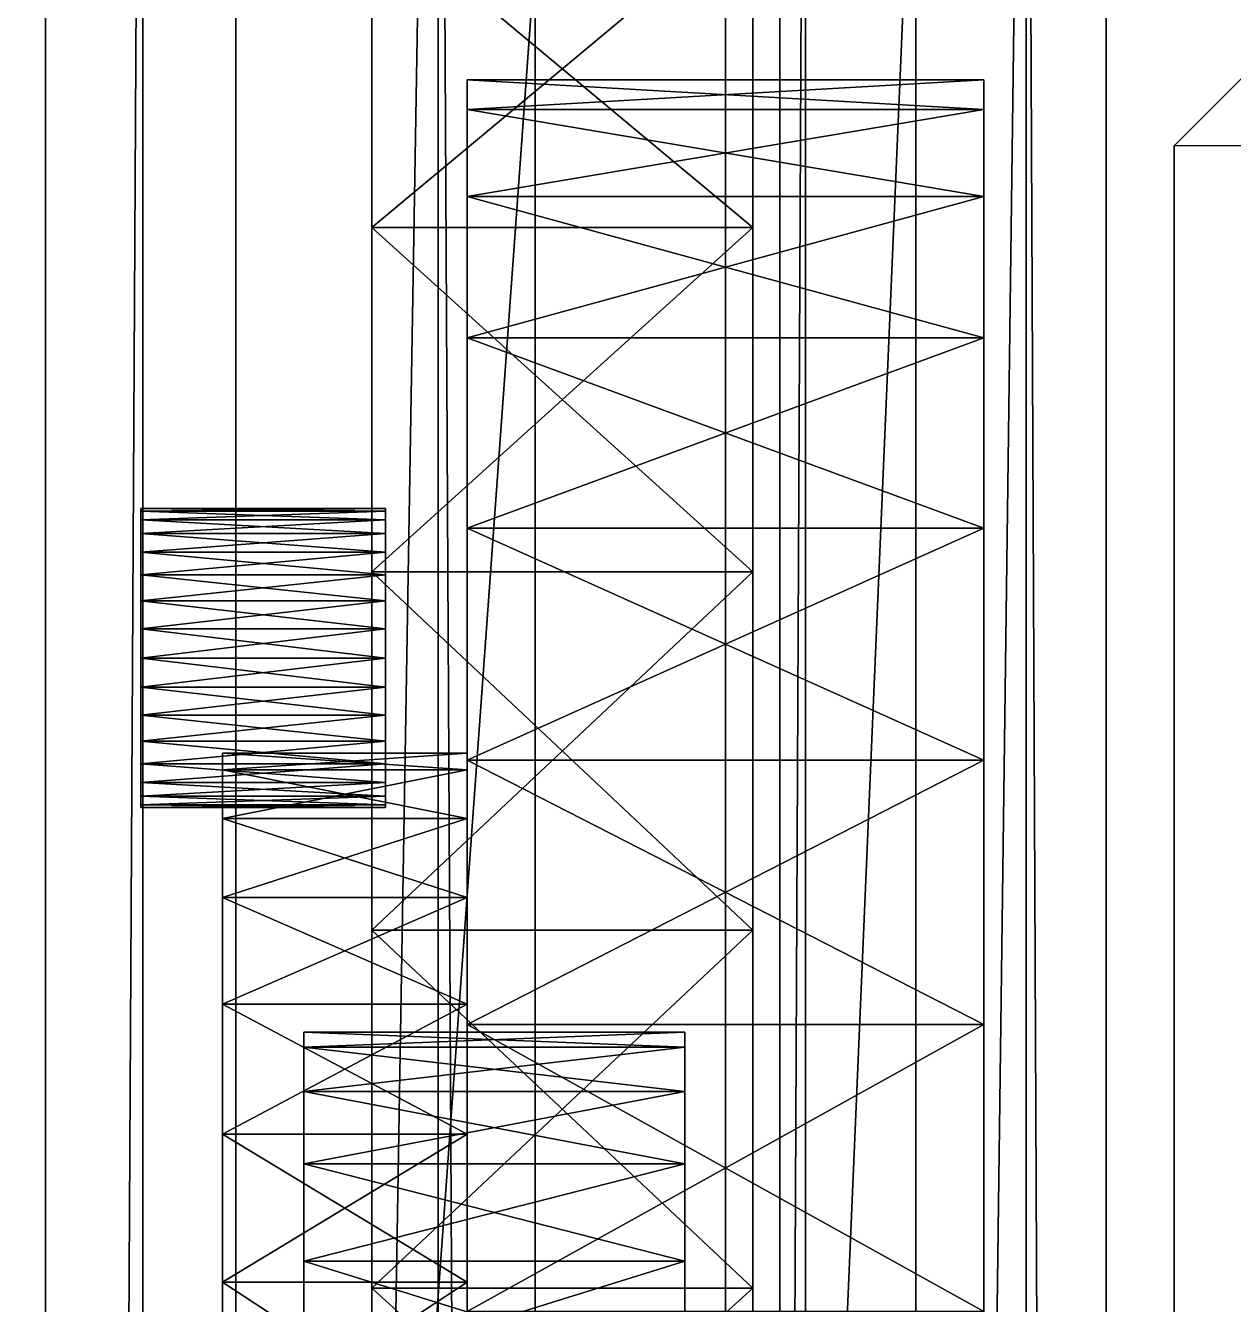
# Model space of a CAD drawing. Header units: millimetres. Extents: x -18 to 4450, y -985 to 970.
# Drawn here: x 40.5 to 129.3, y 467.5 to 561.5 of the extents above; entities that cross this region are included whole.
import ezdxf

# ---------------------------------------------------------------- set-up
doc = ezdxf.new("R2010")
doc.units = ezdxf.units.MM
for name, color, linetype in [('body__front_apron_lower_shadow', 8, 'CONTINUOUS'), ('body__hood_front_lip_shadow', 8, 'CONTINUOUS'), ('body__hood_front_rolled_lip_surface', 8, 'CONTINUOUS'), ('chassis__front_bumper', 250, 'CONTINUOUS'), ('chassis__front_bumper_swept_main_face', 250, 'CONTINUOUS'), ('chassis__front_right_tow_ring', 9, 'CONTINUOUS'), ('front_detail__front_grille_inset_rounded_surround_surface', 7, 'CONTINUOUS'), ('front_detail__headlamp_bezel_right', 9, 'CONTINUOUS'), ('front_detail__right_headlamp', 7, 'CONTINUOUS'), ('front_detail__right_headlamp_glass_highlight', 50, 'CONTINUOUS'), ('front_detail__right_headlamp_mount_screw_lower', 9, 'CONTINUOUS'), ('front_detail__white_grille_surround', 7, 'CONTINUOUS')]:
    doc.layers.add(name, color=color, linetype=linetype)

msp = doc.modelspace()

# ---------------------------------------------------------------- linework, layer by layer
at = {"layer": 'body__front_apron_lower_shadow'}
for points in [[(92, -634.119987, 715.879977), (92, -634.119987, 746.119976), (92, 634.119987, 746.119976)], [(92, -634.119987, 715.879977), (92, 634.119987, 746.119976), (92, 634.119987, 715.879977)], [(92, -634.119987, 715.879977), (97.879998, -634.119987, 709.999979), (97.879998, 634.119987, 709.999979)], [(92, -634.119987, 715.879977), (97.879998, 634.119987, 709.999979), (92, 634.119987, 715.879977)], [(92, -634.119987, 746.119976), (97.879998, -634.119987, 751.999974), (97.879998, 634.119987, 751.999974)], [(92, -634.119987, 746.119976), (97.879998, 634.119987, 751.999974), (92, 634.119987, 746.119976)], [(97.879998, -634.119987, 751.999974), (114.119999, -634.119987, 751.999974), (114.119999, 634.119987, 751.999974)], [(97.879998, -634.119987, 751.999974), (114.119999, 634.119987, 751.999974), (97.879998, 634.119987, 751.999974)], [(97.879998, -634.119987, 709.999979), (97.879998, 634.119987, 709.999979), (114.119999, 634.119987, 709.999979)], [(97.879998, -634.119987, 709.999979), (114.119999, 634.119987, 709.999979), (114.119999, -634.119987, 709.999979)], [(119.999997, -634.119987, 715.879977), (114.119999, -634.119987, 709.999979), (114.119999, 634.119987, 709.999979)], [(119.999997, -634.119987, 715.879977), (114.119999, 634.119987, 709.999979), (119.999997, 634.119987, 715.879977)], [(119.999997, -634.119987, 746.119976), (114.119999, -634.119987, 751.999974), (114.119999, 634.119987, 751.999974)], [(119.999997, -634.119987, 746.119976), (114.119999, 634.119987, 751.999974), (119.999997, 634.119987, 746.119976)], [(119.999997, -634.119987, 715.879977), (119.999997, 634.119987, 715.879977), (119.999997, 634.119987, 746.119976)], [(119.999997, -634.119987, 715.879977), (119.999997, 634.119987, 746.119976), (119.999997, -634.119987, 746.119976)]]:
    msp.add_3dface(points, dxfattribs=at)
at = {"layer": 'body__hood_front_lip_shadow'}
for points in [[(41.999999, -652.859986, 1229.140043), (41.999999, -652.859986, 1248.860002), (41.999999, 652.859986, 1248.860002)], [(41.999999, -652.859986, 1229.140043), (41.999999, 652.859986, 1248.860002), (41.999999, 652.859986, 1229.140043)], [(41.999999, -652.859986, 1229.140043), (49.139999, -652.859986, 1222.000003), (49.139999, 652.859986, 1222.000003)], [(41.999999, -652.859986, 1229.140043), (49.139999, 652.859986, 1222.000003), (41.999999, 652.859986, 1229.140043)], [(41.999999, -652.859986, 1248.860002), (49.139999, -652.859986, 1256.000042), (49.139999, 652.859986, 1256.000042)], [(41.999999, -652.859986, 1248.860002), (49.139999, 652.859986, 1256.000042), (41.999999, 652.859986, 1248.860002)], [(49.139999, -652.859986, 1256.000042), (70.859998, -652.859986, 1256.000042), (70.859998, 652.859986, 1256.000042)], [(49.139999, -652.859986, 1256.000042), (70.859998, 652.859986, 1256.000042), (49.139999, 652.859986, 1256.000042)], [(49.139999, -652.859986, 1222.000003), (49.139999, 652.859986, 1222.000003), (70.859998, 652.859986, 1222.000003)], [(49.139999, -652.859986, 1222.000003), (70.859998, 652.859986, 1222.000003), (70.859998, -652.859986, 1222.000003)], [(78.000002, -652.859986, 1229.140043), (70.859998, -652.859986, 1222.000003), (70.859998, 652.859986, 1222.000003)], [(78.000002, -652.859986, 1229.140043), (70.859998, 652.859986, 1222.000003), (78.000002, 652.859986, 1229.140043)], [(78.000002, -652.859986, 1248.860002), (70.859998, -652.859986, 1256.000042), (70.859998, 652.859986, 1256.000042)], [(78.000002, -652.859986, 1248.860002), (70.859998, 652.859986, 1256.000042), (78.000002, 652.859986, 1248.860002)], [(78.000002, -652.859986, 1229.140043), (78.000002, 652.859986, 1229.140043), (78.000002, 652.859986, 1248.860002)], [(78.000002, -652.859986, 1229.140043), (78.000002, 652.859986, 1248.860002), (78.000002, -652.859986, 1248.860002)]]:
    msp.add_3dface(points, dxfattribs=at)
at = {"layer": 'body__hood_front_rolled_lip_surface'}
for points in [[(96.000001, -610.000014, 1203.999996), (96.000001, 610.000014, 1203.999996), (150.000006, 610.000014, 1218.000054)], [(96.000001, -610.000014, 1203.999996), (150.000006, 610.000014, 1218.000054), (150.000006, -610.000014, 1218.000054)], [(96.000001, -610.000014, 1248.000026), (150.000006, -610.000014, 1253.999949), (150.000006, 610.000014, 1253.999949)], [(96.000001, -610.000014, 1248.000026), (150.000006, 610.000014, 1253.999949), (96.000001, 610.000014, 1248.000026)], [(96.000001, -610.000014, 1203.999996), (96.000001, -610.000014, 1248.000026), (96.000001, 610.000014, 1248.000026)], [(96.000001, -610.000014, 1203.999996), (96.000001, 610.000014, 1248.000026), (96.000001, 610.000014, 1203.999996)]]:
    msp.add_3dface(points, dxfattribs=at)
at = {"layer": 'chassis__front_bumper'}
for points in [[(29.999999, -800.000012, 644.999981), (174.999997, -800.000012, 644.999981), (174.999997, 800.000012, 644.999981)], [(29.999999, -800.000012, 644.999981), (174.999997, 800.000012, 644.999981), (29.999999, 800.000012, 644.999981)], [(29.999999, -800.000012, 524.999976), (29.999999, 800.000012, 524.999976), (174.999997, 800.000012, 524.999976)], [(29.999999, -800.000012, 524.999976), (174.999997, 800.000012, 524.999976), (174.999997, -800.000012, 524.999976)]]:
    msp.add_3dface(points, dxfattribs=at)
at = {"layer": 'chassis__front_bumper_swept_main_face'}
for points in [[(-17.999999, -759.99999, 483.999997), (-17.999999, 759.99999, 483.999997), (92, 759.99999, 519.999981)], [(-17.999999, -759.99999, 483.999997), (92, 759.99999, 519.999981), (92, -759.99999, 519.999981)], [(-17.999999, -759.99999, 607.99998), (92, -759.99999, 620.000005), (92, 759.99999, 620.000005)], [(-17.999999, -759.99999, 607.99998), (92, 759.99999, 620.000005), (-17.999999, 759.99999, 607.99998)], [(92, 759.99999, 519.999981), (92, 759.99999, 620.000005), (92, -759.99999, 620.000005)], [(92, 759.99999, 519.999981), (92, -759.99999, 620.000005), (92, -759.99999, 519.999981)]]:
    msp.add_3dface(points, dxfattribs=at)
at = {"layer": 'chassis__front_right_tow_ring'}
for points in [[(61.000001, 487.500012, 449.999988), (89.000002, 487.500012, 449.999988), (89.000002, 486.39515, 461.217701)], [(61.000001, 487.500012, 449.999988), (89.000002, 486.39515, 461.217701), (61.000001, 486.39515, 461.217701)], [(61.000001, 430.000007, 449.999988), (61.000001, 486.39515, 461.217701), (61.000001, 487.500012, 449.999988)], [(61.000001, 486.39515, 438.782305), (89.000002, 486.39515, 438.782305), (89.000002, 487.500012, 449.999988)], [(61.000001, 486.39515, 438.782305), (89.000002, 487.500012, 449.999988), (61.000001, 487.500012, 449.999988)], [(61.000001, 430.000007, 449.999988), (61.000001, 487.500012, 449.999988), (61.000001, 486.39515, 438.782305)], [(89.000002, 430.000007, 449.999988), (89.000002, 487.500012, 449.999988), (89.000002, 486.39515, 461.217701)], [(89.000002, 430.000007, 449.999988), (89.000002, 486.39515, 438.782305), (89.000002, 487.500012, 449.999988)], [(61.000001, 486.39515, 461.217701), (89.000002, 486.39515, 461.217701), (89.000002, 483.123064, 472.004294)], [(61.000001, 486.39515, 461.217701), (89.000002, 483.123064, 472.004294), (61.000001, 483.123064, 472.004294)], [(61.000001, 430.000007, 449.999988), (61.000001, 483.123064, 472.004294), (61.000001, 486.39515, 461.217701)], [(61.000001, 483.123064, 427.995712), (89.000002, 483.123064, 427.995712), (89.000002, 486.39515, 438.782305)], [(61.000001, 483.123064, 427.995712), (89.000002, 486.39515, 438.782305), (61.000001, 486.39515, 438.782305)], [(61.000001, 430.000007, 449.999988), (61.000001, 486.39515, 438.782305), (61.000001, 483.123064, 427.995712)], [(89.000002, 430.000007, 449.999988), (89.000002, 486.39515, 461.217701), (89.000002, 483.123064, 472.004294)], [(89.000002, 430.000007, 449.999988), (89.000002, 483.123064, 427.995712), (89.000002, 486.39515, 438.782305)], [(61.000001, 483.123064, 472.004294), (89.000002, 483.123064, 472.004294), (89.000002, 477.809489, 481.945276)], [(61.000001, 483.123064, 472.004294), (89.000002, 477.809489, 481.945276), (61.000001, 477.809489, 481.945276)], [(61.000001, 430.000007, 449.999988), (61.000001, 477.809489, 481.945276), (61.000001, 483.123064, 472.004294)], [(61.000001, 477.809489, 418.0547), (89.000002, 477.809489, 418.0547), (89.000002, 483.123064, 427.995712)], [(61.000001, 477.809489, 418.0547), (89.000002, 483.123064, 427.995712), (61.000001, 483.123064, 427.995712)], [(61.000001, 430.000007, 449.999988), (61.000001, 483.123064, 427.995712), (61.000001, 477.809489, 418.0547)], [(89.000002, 430.000007, 449.999988), (89.000002, 483.123064, 472.004294), (89.000002, 477.809489, 481.945276)], [(89.000002, 430.000007, 449.999988), (89.000002, 477.809489, 418.0547), (89.000002, 483.123064, 427.995712)], [(61.000001, 477.809489, 481.945276), (89.000002, 477.809489, 481.945276), (89.000002, 470.65863, 490.658641)], [(61.000001, 477.809489, 481.945276), (89.000002, 470.65863, 490.658641), (61.000001, 470.65863, 490.658641)], [(61.000001, 430.000007, 449.999988), (61.000001, 470.65863, 490.658641), (61.000001, 477.809489, 481.945276)], [(61.000001, 470.65863, 409.341365), (89.000002, 470.65863, 409.341365), (89.000002, 477.809489, 418.0547)], [(61.000001, 470.65863, 409.341365), (89.000002, 477.809489, 418.0547), (61.000001, 477.809489, 418.0547)], [(61.000001, 430.000007, 449.999988), (61.000001, 477.809489, 418.0547), (61.000001, 470.65863, 409.341365)], [(89.000002, 430.000007, 449.999988), (89.000002, 477.809489, 481.945276), (89.000002, 470.65863, 490.658641)], [(89.000002, 430.000007, 449.999988), (89.000002, 470.65863, 409.341365), (89.000002, 477.809489, 418.0547)], [(61.000001, 470.65863, 490.658641), (89.000002, 470.65863, 490.658641), (89.000002, 461.945295, 497.8095)], [(61.000001, 470.65863, 490.658641), (89.000002, 461.945295, 497.8095), (61.000001, 461.945295, 497.8095)], [(61.000001, 430.000007, 449.999988), (61.000001, 461.945295, 497.8095), (61.000001, 470.65863, 490.658641)], [(61.000001, 461.945295, 402.190506), (89.000002, 461.945295, 402.190506), (89.000002, 470.65863, 409.341365)], [(61.000001, 461.945295, 402.190506), (89.000002, 470.65863, 409.341365), (61.000001, 470.65863, 409.341365)], [(61.000001, 430.000007, 449.999988), (61.000001, 470.65863, 409.341365), (61.000001, 461.945295, 402.190506)], [(89.000002, 430.000007, 449.999988), (89.000002, 470.65863, 490.658641), (89.000002, 461.945295, 497.8095)], [(89.000002, 430.000007, 449.999988), (89.000002, 461.945295, 402.190506), (89.000002, 470.65863, 409.341365)]]:
    msp.add_3dface(points, dxfattribs=at)
at = {"layer": 'front_detail__front_grille_inset_rounded_surround_surface'}
for points in [[(56.000002, -584.999979, 801.999986), (56.000002, 584.999979, 801.999986), (105.999999, 584.999979, 819.999993)], [(56.000002, -584.999979, 801.999986), (105.999999, 584.999979, 819.999993), (105.999999, -584.999979, 819.999993)], [(56.000002, -584.999979, 1125), (105.999999, -584.999979, 1100.000024), (105.999999, 584.999979, 1100.000024)], [(56.000002, -584.999979, 1125), (105.999999, 584.999979, 1100.000024), (56.000002, 584.999979, 1125)], [(56.000002, -584.999979, 801.999986), (56.000002, -584.999979, 1125), (56.000002, 584.999979, 1125)], [(56.000002, -584.999979, 801.999986), (56.000002, 584.999979, 1125), (56.000002, 584.999979, 801.999986)], [(105.999999, 584.999979, 819.999993), (105.999999, 584.999979, 1100.000024), (105.999999, -584.999979, 1100.000024)], [(105.999999, 584.999979, 819.999993), (105.999999, -584.999979, 1100.000024), (105.999999, -584.999979, 819.999993)]]:
    msp.add_3dface(points, dxfattribs=at)
at = {"layer": 'front_detail__headlamp_bezel_right'}
for points in [[(66, 495.000005, 985.000014), (66, 627.406001, 1011.337161), (66, 629.999995, 985.000014)], [(66, 495.000005, 985.000014), (66, 629.999995, 985.000014), (66, 627.406001, 958.662808)], [(93.999997, 495.000005, 985.000014), (93.999997, 629.999995, 985.000014), (93.999997, 627.406001, 1011.337161)], [(93.999997, 495.000005, 985.000014), (93.999997, 627.406001, 958.662808), (93.999997, 629.999995, 985.000014)], [(66, 495.000005, 985.000014), (66, 619.723737, 1036.662221), (66, 627.406001, 1011.337161)], [(66, 495.000005, 985.000014), (66, 627.406001, 958.662808), (66, 619.723737, 933.337748)], [(93.999997, 495.000005, 985.000014), (93.999997, 627.406001, 1011.337161), (93.999997, 619.723737, 1036.662221)], [(93.999997, 495.000005, 985.000014), (93.999997, 619.723737, 933.337748), (93.999997, 627.406001, 958.662808)], [(66, 495.000005, 985.000014), (66, 607.248425, 1060.001969), (66, 619.723737, 1036.662221)], [(66, 495.000005, 985.000014), (66, 619.723737, 933.337748), (66, 607.248425, 909.998)], [(93.999997, 495.000005, 985.000014), (93.999997, 619.723737, 1036.662221), (93.999997, 607.248425, 1060.001969)], [(93.999997, 495.000005, 985.000014), (93.999997, 607.248425, 909.998), (93.999997, 619.723737, 933.337748)], [(66, 495.000005, 985.000014), (66, 590.459406, 1080.459356), (66, 607.248425, 1060.001969)], [(66, 495.000005, 985.000014), (66, 607.248425, 909.998), (66, 590.459406, 889.540613)], [(93.999997, 495.000005, 985.000014), (93.999997, 607.248425, 1060.001969), (93.999997, 590.459406, 1080.459356)], [(93.999997, 495.000005, 985.000014), (93.999997, 590.459406, 889.540613), (93.999997, 607.248425, 909.998)], [(66, 495.000005, 985.000014), (66, 570.00196, 1097.248435), (66, 590.459406, 1080.459356)], [(66, 495.000005, 985.000014), (66, 590.459406, 889.540613), (66, 570.00196, 872.751594)], [(93.999997, 495.000005, 985.000014), (93.999997, 590.459406, 1080.459356), (93.999997, 570.00196, 1097.248435)], [(93.999997, 495.000005, 985.000014), (93.999997, 570.00196, 872.751594), (93.999997, 590.459406, 889.540613)], [(66, 570.00196, 1097.248435), (93.999997, 570.00196, 1097.248435), (93.999997, 546.662271, 1109.723687)], [(66, 570.00196, 1097.248435), (93.999997, 546.662271, 1109.723687), (66, 546.662271, 1109.723687)], [(66, 495.000005, 985.000014), (66, 546.662271, 1109.723687), (66, 570.00196, 1097.248435)], [(66, 546.662271, 860.276282), (93.999997, 546.662271, 860.276282), (93.999997, 570.00196, 872.751594)], [(66, 546.662271, 860.276282), (93.999997, 570.00196, 872.751594), (66, 570.00196, 872.751594)], [(66, 495.000005, 985.000014), (66, 570.00196, 872.751594), (66, 546.662271, 860.276282)], [(93.999997, 495.000005, 985.000014), (93.999997, 570.00196, 1097.248435), (93.999997, 546.662271, 1109.723687)], [(93.999997, 495.000005, 985.000014), (93.999997, 546.662271, 860.276282), (93.999997, 570.00196, 872.751594)], [(66, 546.662271, 1109.723687), (93.999997, 546.662271, 1109.723687), (93.999997, 521.337211, 1117.406011)], [(66, 546.662271, 1109.723687), (93.999997, 521.337211, 1117.406011), (66, 521.337211, 1117.406011)], [(66, 495.000005, 985.000014), (66, 521.337211, 1117.406011), (66, 546.662271, 1109.723687)], [(66, 521.337211, 852.593958), (93.999997, 521.337211, 852.593958), (93.999997, 546.662271, 860.276282)], [(66, 521.337211, 852.593958), (93.999997, 546.662271, 860.276282), (66, 546.662271, 860.276282)], [(66, 495.000005, 985.000014), (66, 546.662271, 860.276282), (66, 521.337211, 852.593958)], [(93.999997, 495.000005, 985.000014), (93.999997, 546.662271, 1109.723687), (93.999997, 521.337211, 1117.406011)], [(93.999997, 495.000005, 985.000014), (93.999997, 521.337211, 852.593958), (93.999997, 546.662271, 860.276282)], [(66, 521.337211, 1117.406011), (93.999997, 521.337211, 1117.406011), (93.999997, 495.000005, 1120.000005)], [(66, 521.337211, 1117.406011), (93.999997, 495.000005, 1120.000005), (66, 495.000005, 1120.000005)], [(66, 495.000005, 985.000014), (66, 495.000005, 1120.000005), (66, 521.337211, 1117.406011)], [(66, 495.000005, 850.000024), (93.999997, 495.000005, 850.000024), (93.999997, 521.337211, 852.593958)], [(66, 495.000005, 850.000024), (93.999997, 521.337211, 852.593958), (66, 521.337211, 852.593958)], [(66, 495.000005, 985.000014), (66, 521.337211, 852.593958), (66, 495.000005, 850.000024)], [(93.999997, 495.000005, 985.000014), (93.999997, 521.337211, 1117.406011), (93.999997, 495.000005, 1120.000005)], [(93.999997, 495.000005, 985.000014), (93.999997, 495.000005, 850.000024), (93.999997, 521.337211, 852.593958)], [(66, 495.000005, 1120.000005), (93.999997, 495.000005, 1120.000005), (93.999997, 468.662798, 1117.406011)], [(66, 495.000005, 1120.000005), (93.999997, 468.662798, 1117.406011), (66, 468.662798, 1117.406011)], [(66, 495.000005, 985.000014), (66, 468.662798, 1117.406011), (66, 495.000005, 1120.000005)], [(66, 495.000005, 985.000014), (66, 443.337739, 1109.723687), (66, 468.662798, 1117.406011)], [(66, 495.000005, 985.000014), (66, 419.99802, 1097.248435), (66, 443.337739, 1109.723687)], [(66, 495.000005, 985.000014), (66, 399.540573, 1080.459356), (66, 419.99802, 1097.248435)], [(66, 495.000005, 985.000014), (66, 382.751614, 1060.001969), (66, 399.540573, 1080.459356)], [(66, 495.000005, 985.000014), (66, 370.276272, 1036.662221), (66, 382.751614, 1060.001969)], [(66, 495.000005, 985.000014), (66, 362.593979, 1011.337161), (66, 370.276272, 1036.662221)], [(66, 495.000005, 985.000014), (66, 360.000014, 985.000014), (66, 362.593979, 1011.337161)], [(66, 495.000005, 985.000014), (66, 362.593979, 958.662808), (66, 360.000014, 985.000014)], [(66, 495.000005, 985.000014), (66, 370.276272, 933.337748), (66, 362.593979, 958.662808)], [(66, 495.000005, 985.000014), (66, 382.751614, 909.998), (66, 370.276272, 933.337748)], [(66, 495.000005, 985.000014), (66, 399.540573, 889.540613), (66, 382.751614, 909.998)], [(66, 495.000005, 985.000014), (66, 419.99802, 872.751594), (66, 399.540573, 889.540613)], [(66, 495.000005, 985.000014), (66, 443.337739, 860.276282), (66, 419.99802, 872.751594)], [(66, 495.000005, 985.000014), (66, 468.662798, 852.593958), (66, 443.337739, 860.276282)], [(66, 468.662798, 852.593958), (93.999997, 468.662798, 852.593958), (93.999997, 495.000005, 850.000024)], [(66, 468.662798, 852.593958), (93.999997, 495.000005, 850.000024), (66, 495.000005, 850.000024)], [(66, 495.000005, 985.000014), (66, 495.000005, 850.000024), (66, 468.662798, 852.593958)], [(93.999997, 495.000005, 985.000014), (93.999997, 495.000005, 1120.000005), (93.999997, 468.662798, 1117.406011)], [(93.999997, 495.000005, 985.000014), (93.999997, 468.662798, 1117.406011), (93.999997, 443.337739, 1109.723687)], [(93.999997, 495.000005, 985.000014), (93.999997, 443.337739, 1109.723687), (93.999997, 419.99802, 1097.248435)], [(93.999997, 495.000005, 985.000014), (93.999997, 419.99802, 1097.248435), (93.999997, 399.540573, 1080.459356)], [(93.999997, 495.000005, 985.000014), (93.999997, 399.540573, 1080.459356), (93.999997, 382.751614, 1060.001969)], [(93.999997, 495.000005, 985.000014), (93.999997, 382.751614, 1060.001969), (93.999997, 370.276272, 1036.662221)], [(93.999997, 495.000005, 985.000014), (93.999997, 370.276272, 1036.662221), (93.999997, 362.593979, 1011.337161)], [(93.999997, 495.000005, 985.000014), (93.999997, 362.593979, 1011.337161), (93.999997, 360.000014, 985.000014)], [(93.999997, 495.000005, 985.000014), (93.999997, 360.000014, 985.000014), (93.999997, 362.593979, 958.662808)], [(93.999997, 495.000005, 985.000014), (93.999997, 362.593979, 958.662808), (93.999997, 370.276272, 933.337748)], [(93.999997, 495.000005, 985.000014), (93.999997, 370.276272, 933.337748), (93.999997, 382.751614, 909.998)], [(93.999997, 495.000005, 985.000014), (93.999997, 382.751614, 909.998), (93.999997, 399.540573, 889.540613)], [(93.999997, 495.000005, 985.000014), (93.999997, 399.540573, 889.540613), (93.999997, 419.99802, 872.751594)], [(93.999997, 495.000005, 985.000014), (93.999997, 419.99802, 872.751594), (93.999997, 443.337739, 860.276282)], [(93.999997, 495.000005, 985.000014), (93.999997, 443.337739, 860.276282), (93.999997, 468.662798, 852.593958)], [(93.999997, 495.000005, 985.000014), (93.999997, 468.662798, 852.593958), (93.999997, 495.000005, 850.000024)], [(66, 468.662798, 1117.406011), (93.999997, 468.662798, 1117.406011), (93.999997, 443.337739, 1109.723687)], [(66, 468.662798, 1117.406011), (93.999997, 443.337739, 1109.723687), (66, 443.337739, 1109.723687)], [(66, 443.337739, 860.276282), (93.999997, 443.337739, 860.276282), (93.999997, 468.662798, 852.593958)], [(66, 443.337739, 860.276282), (93.999997, 468.662798, 852.593958), (66, 468.662798, 852.593958)]]:
    msp.add_3dface(points, dxfattribs=at)
at = {"layer": 'front_detail__right_headlamp'}
for points in [[(72.999999, 557.500005, 985.000014), (111.000001, 557.500005, 985.000014), (111.000001, 555.338323, 1006.947637)], [(72.999999, 557.500005, 985.000014), (111.000001, 555.338323, 1006.947637), (72.999999, 555.338323, 1006.947637)], [(72.999999, 444.999993, 985.000014), (72.999999, 555.338323, 1006.947637), (72.999999, 557.500005, 985.000014)], [(72.999999, 555.338323, 963.052332), (111.000001, 555.338323, 963.052332), (111.000001, 557.500005, 985.000014)], [(72.999999, 555.338323, 963.052332), (111.000001, 557.500005, 985.000014), (72.999999, 557.500005, 985.000014)], [(72.999999, 444.999993, 985.000014), (72.999999, 557.500005, 985.000014), (72.999999, 555.338323, 963.052332)], [(111.000001, 444.999993, 985.000014), (111.000001, 557.500005, 985.000014), (111.000001, 555.338323, 1006.947637)], [(111.000001, 444.999993, 985.000014), (111.000001, 555.338323, 963.052332), (111.000001, 557.500005, 985.000014)], [(72.999999, 555.338323, 1006.947637), (111.000001, 555.338323, 1006.947637), (111.000001, 548.936427, 1028.051853)], [(72.999999, 555.338323, 1006.947637), (111.000001, 548.936427, 1028.051853), (72.999999, 548.936427, 1028.051853)], [(72.999999, 444.999993, 985.000014), (72.999999, 548.936427, 1028.051853), (72.999999, 555.338323, 1006.947637)], [(72.999999, 548.936427, 941.948116), (111.000001, 548.936427, 941.948116), (111.000001, 555.338323, 963.052332)], [(72.999999, 548.936427, 941.948116), (111.000001, 555.338323, 963.052332), (72.999999, 555.338323, 963.052332)], [(72.999999, 444.999993, 985.000014), (72.999999, 555.338323, 963.052332), (72.999999, 548.936427, 941.948116)], [(111.000001, 444.999993, 985.000014), (111.000001, 555.338323, 1006.947637), (111.000001, 548.936427, 1028.051853)], [(111.000001, 444.999993, 985.000014), (111.000001, 548.936427, 941.948116), (111.000001, 555.338323, 963.052332)], [(72.999999, 548.936427, 1028.051853), (111.000001, 548.936427, 1028.051853), (111.000001, 538.540304, 1047.501683)], [(72.999999, 548.936427, 1028.051853), (111.000001, 538.540304, 1047.501683), (72.999999, 538.540304, 1047.501683)], [(72.999999, 444.999993, 985.000014), (72.999999, 538.540304, 1047.501683), (72.999999, 548.936427, 1028.051853)], [(72.999999, 538.540304, 922.498345), (111.000001, 538.540304, 922.498345), (111.000001, 548.936427, 941.948116)], [(72.999999, 538.540304, 922.498345), (111.000001, 548.936427, 941.948116), (72.999999, 548.936427, 941.948116)], [(72.999999, 444.999993, 985.000014), (72.999999, 548.936427, 941.948116), (72.999999, 538.540304, 922.498345)], [(111.000001, 444.999993, 985.000014), (111.000001, 548.936427, 1028.051853), (111.000001, 538.540304, 1047.501683)], [(111.000001, 444.999993, 985.000014), (111.000001, 538.540304, 922.498345), (111.000001, 548.936427, 941.948116)], [(72.999999, 538.540304, 1047.501683), (111.000001, 538.540304, 1047.501683), (111.000001, 524.549484, 1064.549565)], [(72.999999, 538.540304, 1047.501683), (111.000001, 524.549484, 1064.549565), (72.999999, 524.549484, 1064.549565)], [(72.999999, 444.999993, 985.000014), (72.999999, 524.549484, 1064.549565), (72.999999, 538.540304, 1047.501683)], [(72.999999, 524.549484, 905.450463), (111.000001, 524.549484, 905.450463), (111.000001, 538.540304, 922.498345)], [(72.999999, 524.549484, 905.450463), (111.000001, 538.540304, 922.498345), (72.999999, 538.540304, 922.498345)], [(72.999999, 444.999993, 985.000014), (72.999999, 538.540304, 922.498345), (72.999999, 524.549484, 905.450463)], [(111.000001, 444.999993, 985.000014), (111.000001, 538.540304, 1047.501683), (111.000001, 524.549484, 1064.549565)], [(111.000001, 444.999993, 985.000014), (111.000001, 524.549484, 905.450463), (111.000001, 538.540304, 922.498345)], [(72.999999, 524.549484, 1064.549565), (111.000001, 524.549484, 1064.549565), (111.000001, 507.501662, 1078.540325)], [(72.999999, 524.549484, 1064.549565), (111.000001, 507.501662, 1078.540325), (72.999999, 507.501662, 1078.540325)], [(72.999999, 444.999993, 985.000014), (72.999999, 507.501662, 1078.540325), (72.999999, 524.549484, 1064.549565)], [(72.999999, 507.501662, 891.459644), (111.000001, 507.501662, 891.459644), (111.000001, 524.549484, 905.450463)], [(72.999999, 507.501662, 891.459644), (111.000001, 524.549484, 905.450463), (72.999999, 524.549484, 905.450463)], [(72.999999, 444.999993, 985.000014), (72.999999, 524.549484, 905.450463), (72.999999, 507.501662, 891.459644)], [(111.000001, 444.999993, 985.000014), (111.000001, 524.549484, 1064.549565), (111.000001, 507.501662, 1078.540325)], [(111.000001, 444.999993, 985.000014), (111.000001, 507.501662, 891.459644), (111.000001, 524.549484, 905.450463)], [(72.999999, 507.501662, 1078.540325), (111.000001, 507.501662, 1078.540325), (111.000001, 488.051891, 1088.936448)], [(72.999999, 507.501662, 1078.540325), (111.000001, 488.051891, 1088.936448), (72.999999, 488.051891, 1088.936448)], [(72.999999, 444.999993, 985.000014), (72.999999, 488.051891, 1088.936448), (72.999999, 507.501662, 1078.540325)], [(72.999999, 488.051891, 881.063581), (111.000001, 488.051891, 881.063581), (111.000001, 507.501662, 891.459644)], [(72.999999, 488.051891, 881.063581), (111.000001, 507.501662, 891.459644), (72.999999, 507.501662, 891.459644)], [(72.999999, 444.999993, 985.000014), (72.999999, 507.501662, 891.459644), (72.999999, 488.051891, 881.063581)], [(111.000001, 444.999993, 985.000014), (111.000001, 507.501662, 1078.540325), (111.000001, 488.051891, 1088.936448)], [(111.000001, 444.999993, 985.000014), (111.000001, 488.051891, 881.063581), (111.000001, 507.501662, 891.459644)], [(72.999999, 488.051891, 1088.936448), (111.000001, 488.051891, 1088.936448), (111.000001, 466.947675, 1095.338345)], [(72.999999, 488.051891, 1088.936448), (111.000001, 466.947675, 1095.338345), (72.999999, 466.947675, 1095.338345)], [(72.999999, 444.999993, 985.000014), (72.999999, 466.947675, 1095.338345), (72.999999, 488.051891, 1088.936448)], [(72.999999, 466.947675, 874.661684), (111.000001, 466.947675, 874.661684), (111.000001, 488.051891, 881.063581)], [(72.999999, 466.947675, 874.661684), (111.000001, 488.051891, 881.063581), (72.999999, 488.051891, 881.063581)], [(72.999999, 444.999993, 985.000014), (72.999999, 488.051891, 881.063581), (72.999999, 466.947675, 874.661684)], [(111.000001, 444.999993, 985.000014), (111.000001, 488.051891, 1088.936448), (111.000001, 466.947675, 1095.338345)], [(111.000001, 444.999993, 985.000014), (111.000001, 466.947675, 874.661684), (111.000001, 488.051891, 881.063581)]]:
    msp.add_3dface(points, dxfattribs=at)
at = {"layer": 'front_detail__right_headlamp_glass_highlight'}
for points in [[(55, 508.000016, 1034.999967), (72.999999, 508.000016, 1034.999967), (72.999999, 506.789446, 1047.290683)], [(55, 508.000016, 1034.999967), (72.999999, 506.789446, 1047.290683), (55, 506.789446, 1047.290683)], [(55, 444.999993, 1034.999967), (55, 506.789446, 1047.290683), (55, 508.000016, 1034.999967)], [(55, 506.789446, 1022.70925), (72.999999, 506.789446, 1022.70925), (72.999999, 508.000016, 1034.999967)], [(55, 506.789446, 1022.70925), (72.999999, 508.000016, 1034.999967), (55, 508.000016, 1034.999967)], [(55, 444.999993, 1034.999967), (55, 508.000016, 1034.999967), (55, 506.789446, 1022.70925)], [(72.999999, 444.999993, 1034.999967), (72.999999, 508.000016, 1034.999967), (72.999999, 506.789446, 1047.290683)], [(72.999999, 444.999993, 1034.999967), (72.999999, 506.789446, 1022.70925), (72.999999, 508.000016, 1034.999967)], [(55, 506.789446, 1047.290683), (72.999999, 506.789446, 1047.290683), (72.999999, 503.204405, 1059.109092)], [(55, 506.789446, 1047.290683), (72.999999, 503.204405, 1059.109092), (55, 503.204405, 1059.109092)], [(55, 444.999993, 1034.999967), (55, 503.204405, 1059.109092), (55, 506.789446, 1047.290683)], [(55, 503.204405, 1010.890961), (72.999999, 503.204405, 1010.890961), (72.999999, 506.789446, 1022.70925)], [(55, 503.204405, 1010.890961), (72.999999, 506.789446, 1022.70925), (55, 506.789446, 1022.70925)], [(55, 444.999993, 1034.999967), (55, 506.789446, 1022.70925), (55, 503.204405, 1010.890961)], [(72.999999, 444.999993, 1034.999967), (72.999999, 506.789446, 1047.290683), (72.999999, 503.204405, 1059.109092)], [(72.999999, 444.999993, 1034.999967), (72.999999, 503.204405, 1010.890961), (72.999999, 506.789446, 1022.70925)], [(55, 503.204405, 1059.109092), (72.999999, 503.204405, 1059.109092), (72.999999, 497.382581, 1070.000887)], [(55, 503.204405, 1059.109092), (72.999999, 497.382581, 1070.000887), (55, 497.382581, 1070.000887)], [(55, 444.999993, 1034.999967), (55, 497.382581, 1070.000887), (55, 503.204405, 1059.109092)], [(55, 497.382581, 999.999046), (72.999999, 497.382581, 999.999046), (72.999999, 503.204405, 1010.890961)], [(55, 497.382581, 999.999046), (72.999999, 503.204405, 1010.890961), (55, 503.204405, 1010.890961)], [(55, 444.999993, 1034.999967), (55, 503.204405, 1010.890961), (55, 497.382581, 999.999046)], [(72.999999, 444.999993, 1034.999967), (72.999999, 503.204405, 1059.109092), (72.999999, 497.382581, 1070.000887)], [(72.999999, 444.999993, 1034.999967), (72.999999, 497.382581, 999.999046), (72.999999, 503.204405, 1010.890961)], [(55, 497.382581, 1070.000887), (72.999999, 497.382581, 1070.000887), (72.999999, 489.547729, 1079.547763)], [(55, 497.382581, 1070.000887), (72.999999, 489.547729, 1079.547763), (55, 489.547729, 1079.547763)], [(55, 444.999993, 1034.999967), (55, 489.547729, 1079.547763), (55, 497.382581, 1070.000887)], [(55, 489.547729, 990.45229), (72.999999, 489.547729, 990.45229), (72.999999, 497.382581, 999.999046)], [(55, 489.547729, 990.45229), (72.999999, 497.382581, 999.999046), (55, 497.382581, 999.999046)], [(55, 444.999993, 1034.999967), (55, 497.382581, 999.999046), (55, 489.547729, 990.45229)], [(72.999999, 444.999993, 1034.999967), (72.999999, 497.382581, 1070.000887), (72.999999, 489.547729, 1079.547763)], [(72.999999, 444.999993, 1034.999967), (72.999999, 489.547729, 990.45229), (72.999999, 497.382581, 999.999046)], [(55, 489.547729, 1079.547763), (72.999999, 489.547729, 1079.547763), (72.999999, 480.000913, 1087.382555)], [(55, 489.547729, 1079.547763), (72.999999, 480.000913, 1087.382555), (55, 480.000913, 1087.382555)], [(55, 444.999993, 1034.999967), (55, 480.000913, 1087.382555), (55, 489.547729, 1079.547763)], [(55, 480.000913, 982.617438), (72.999999, 480.000913, 982.617438), (72.999999, 489.547729, 990.45229)], [(55, 480.000913, 982.617438), (72.999999, 489.547729, 990.45229), (55, 489.547729, 990.45229)], [(55, 444.999993, 1034.999967), (55, 489.547729, 990.45229), (55, 480.000913, 982.617438)], [(72.999999, 444.999993, 1034.999967), (72.999999, 489.547729, 1079.547763), (72.999999, 480.000913, 1087.382555)], [(72.999999, 444.999993, 1034.999967), (72.999999, 480.000913, 982.617438), (72.999999, 489.547729, 990.45229)], [(55, 480.000913, 1087.382555), (72.999999, 480.000913, 1087.382555), (72.999999, 469.109058, 1093.204379)], [(55, 480.000913, 1087.382555), (72.999999, 469.109058, 1093.204379), (55, 469.109058, 1093.204379)], [(55, 444.999993, 1034.999967), (55, 469.109058, 1093.204379), (55, 480.000913, 1087.382555)], [(55, 469.109058, 976.795614), (72.999999, 469.109058, 976.795614), (72.999999, 480.000913, 982.617438)], [(55, 469.109058, 976.795614), (72.999999, 480.000913, 982.617438), (55, 480.000913, 982.617438)], [(55, 444.999993, 1034.999967), (55, 480.000913, 982.617438), (55, 469.109058, 976.795614)], [(72.999999, 444.999993, 1034.999967), (72.999999, 480.000913, 1087.382555), (72.999999, 469.109058, 1093.204379)], [(72.999999, 444.999993, 1034.999967), (72.999999, 469.109058, 976.795614), (72.999999, 480.000913, 982.617438)], [(55, 469.109058, 1093.204379), (72.999999, 469.109058, 1093.204379), (72.999999, 457.290679, 1096.789479)], [(55, 469.109058, 1093.204379), (72.999999, 457.290679, 1096.789479), (55, 457.290679, 1096.789479)], [(55, 444.999993, 1034.999967), (55, 457.290679, 1096.789479), (55, 469.109058, 1093.204379)], [(55, 457.290679, 973.210514), (72.999999, 457.290679, 973.210514), (72.999999, 469.109058, 976.795614)], [(55, 457.290679, 973.210514), (72.999999, 469.109058, 976.795614), (55, 469.109058, 976.795614)], [(55, 444.999993, 1034.999967), (55, 469.109058, 976.795614), (55, 457.290679, 973.210514)], [(72.999999, 444.999993, 1034.999967), (72.999999, 469.109058, 1093.204379), (72.999999, 457.290679, 1096.789479)], [(72.999999, 444.999993, 1034.999967), (72.999999, 457.290679, 973.210514), (72.999999, 469.109058, 976.795614)]]:
    msp.add_3dface(points, dxfattribs=at)
at = {"layer": 'front_detail__right_headlamp_mount_screw_lower'}
for points in [[(48.999999, 526.000023, 875.999987), (67.000002, 526.000023, 875.999987), (67.000002, 525.788665, 878.145993)], [(48.999999, 526.000023, 875.999987), (67.000002, 525.788665, 878.145993), (48.999999, 525.788665, 878.145993)], [(48.999999, 514.999986, 875.999987), (48.999999, 525.788665, 878.145993), (48.999999, 526.000023, 875.999987)], [(48.999999, 525.788665, 873.853981), (67.000002, 525.788665, 873.853981), (67.000002, 526.000023, 875.999987)], [(48.999999, 525.788665, 873.853981), (67.000002, 526.000023, 875.999987), (48.999999, 526.000023, 875.999987)], [(48.999999, 514.999986, 875.999987), (48.999999, 526.000023, 875.999987), (48.999999, 525.788665, 873.853981)], [(48.999999, 525.788665, 878.145993), (67.000002, 525.788665, 878.145993), (67.000002, 525.162697, 880.209506)], [(48.999999, 525.788665, 878.145993), (67.000002, 525.162697, 880.209506), (48.999999, 525.162697, 880.209506)], [(48.999999, 514.999986, 875.999987), (48.999999, 525.162697, 880.209506), (48.999999, 525.788665, 878.145993)], [(48.999999, 525.162697, 871.790469), (67.000002, 525.162697, 871.790469), (67.000002, 525.788665, 873.853981)], [(48.999999, 525.162697, 871.790469), (67.000002, 525.788665, 873.853981), (48.999999, 525.788665, 873.853981)], [(48.999999, 514.999986, 875.999987), (48.999999, 525.788665, 873.853981), (48.999999, 525.162697, 871.790469)], [(67.000002, 514.999986, 875.999987), (67.000002, 526.000023, 875.999987), (67.000002, 525.788665, 878.145993)], [(67.000002, 514.999986, 875.999987), (67.000002, 525.788665, 873.853981), (67.000002, 526.000023, 875.999987)], [(67.000002, 514.999986, 875.999987), (67.000002, 525.788665, 878.145993), (67.000002, 525.162697, 880.209506)], [(67.000002, 514.999986, 875.999987), (67.000002, 525.162697, 871.790469), (67.000002, 525.788665, 873.853981)], [(48.999999, 525.162697, 880.209506), (67.000002, 525.162697, 880.209506), (67.000002, 524.14614, 882.111251)], [(48.999999, 525.162697, 880.209506), (67.000002, 524.14614, 882.111251), (48.999999, 524.14614, 882.111251)], [(48.999999, 514.999986, 875.999987), (48.999999, 524.14614, 882.111251), (48.999999, 525.162697, 880.209506)], [(48.999999, 524.14614, 869.888723), (67.000002, 524.14614, 869.888723), (67.000002, 525.162697, 871.790469)], [(48.999999, 524.14614, 869.888723), (67.000002, 525.162697, 871.790469), (48.999999, 525.162697, 871.790469)], [(48.999999, 514.999986, 875.999987), (48.999999, 525.162697, 871.790469), (48.999999, 524.14614, 869.888723)], [(67.000002, 514.999986, 875.999987), (67.000002, 525.162697, 880.209506), (67.000002, 524.14614, 882.111251)], [(67.000002, 514.999986, 875.999987), (67.000002, 524.14614, 869.888723), (67.000002, 525.162697, 871.790469)], [(48.999999, 524.14614, 882.111251), (67.000002, 524.14614, 882.111251), (67.000002, 522.778153, 883.778155)], [(48.999999, 524.14614, 882.111251), (67.000002, 522.778153, 883.778155), (48.999999, 522.778153, 883.778155)], [(48.999999, 514.999986, 875.999987), (48.999999, 522.778153, 883.778155), (48.999999, 524.14614, 882.111251)], [(48.999999, 522.778153, 868.221819), (67.000002, 522.778153, 868.221819), (67.000002, 524.14614, 869.888723)], [(48.999999, 522.778153, 868.221819), (67.000002, 524.14614, 869.888723), (48.999999, 524.14614, 869.888723)], [(48.999999, 514.999986, 875.999987), (48.999999, 524.14614, 869.888723), (48.999999, 522.778153, 868.221819)], [(67.000002, 514.999986, 875.999987), (67.000002, 524.14614, 882.111251), (67.000002, 522.778153, 883.778155)], [(67.000002, 514.999986, 875.999987), (67.000002, 522.778153, 868.221819), (67.000002, 524.14614, 869.888723)], [(48.999999, 522.778153, 883.778155), (67.000002, 522.778153, 883.778155), (67.000002, 521.11125, 885.146141)], [(48.999999, 522.778153, 883.778155), (67.000002, 521.11125, 885.146141), (48.999999, 521.11125, 885.146141)], [(48.999999, 514.999986, 875.999987), (48.999999, 521.11125, 885.146141), (48.999999, 522.778153, 883.778155)], [(48.999999, 521.11125, 866.853833), (67.000002, 521.11125, 866.853833), (67.000002, 522.778153, 868.221819)], [(48.999999, 521.11125, 866.853833), (67.000002, 522.778153, 868.221819), (48.999999, 522.778153, 868.221819)], [(48.999999, 514.999986, 875.999987), (48.999999, 522.778153, 868.221819), (48.999999, 521.11125, 866.853833)], [(67.000002, 514.999986, 875.999987), (67.000002, 522.778153, 883.778155), (67.000002, 521.11125, 885.146141)], [(67.000002, 514.999986, 875.999987), (67.000002, 521.11125, 866.853833), (67.000002, 522.778153, 868.221819)], [(48.999999, 521.11125, 885.146141), (67.000002, 521.11125, 885.146141), (67.000002, 519.209504, 886.162698)], [(48.999999, 521.11125, 885.146141), (67.000002, 519.209504, 886.162698), (48.999999, 519.209504, 886.162698)], [(48.999999, 514.999986, 875.999987), (48.999999, 519.209504, 886.162698), (48.999999, 521.11125, 885.146141)], [(48.999999, 519.209504, 865.837336), (67.000002, 519.209504, 865.837336), (67.000002, 521.11125, 866.853833)], [(48.999999, 519.209504, 865.837336), (67.000002, 521.11125, 866.853833), (48.999999, 521.11125, 866.853833)], [(48.999999, 514.999986, 875.999987), (48.999999, 521.11125, 866.853833), (48.999999, 519.209504, 865.837336)], [(67.000002, 514.999986, 875.999987), (67.000002, 521.11125, 885.146141), (67.000002, 519.209504, 886.162698)], [(67.000002, 514.999986, 875.999987), (67.000002, 519.209504, 865.837336), (67.000002, 521.11125, 866.853833)], [(48.999999, 519.209504, 886.162698), (67.000002, 519.209504, 886.162698), (67.000002, 517.145991, 886.788666)], [(48.999999, 519.209504, 886.162698), (67.000002, 517.145991, 886.788666), (48.999999, 517.145991, 886.788666)], [(48.999999, 514.999986, 875.999987), (48.999999, 517.145991, 886.788666), (48.999999, 519.209504, 886.162698)], [(48.999999, 517.145991, 865.211368), (67.000002, 517.145991, 865.211368), (67.000002, 519.209504, 865.837336)], [(48.999999, 517.145991, 865.211368), (67.000002, 519.209504, 865.837336), (48.999999, 519.209504, 865.837336)], [(48.999999, 514.999986, 875.999987), (48.999999, 519.209504, 865.837336), (48.999999, 517.145991, 865.211368)], [(67.000002, 514.999986, 875.999987), (67.000002, 519.209504, 886.162698), (67.000002, 517.145991, 886.788666)], [(67.000002, 514.999986, 875.999987), (67.000002, 517.145991, 865.211368), (67.000002, 519.209504, 865.837336)], [(48.999999, 517.145991, 886.788666), (67.000002, 517.145991, 886.788666), (67.000002, 514.999986, 887.000024)], [(48.999999, 517.145991, 886.788666), (67.000002, 514.999986, 887.000024), (48.999999, 514.999986, 887.000024)], [(48.999999, 514.999986, 875.999987), (48.999999, 514.999986, 887.000024), (48.999999, 517.145991, 886.788666)], [(48.999999, 514.999986, 865.00001), (67.000002, 514.999986, 865.00001), (67.000002, 517.145991, 865.211368)], [(48.999999, 514.999986, 865.00001), (67.000002, 517.145991, 865.211368), (48.999999, 517.145991, 865.211368)], [(48.999999, 514.999986, 875.999987), (48.999999, 517.145991, 865.211368), (48.999999, 514.999986, 865.00001)], [(67.000002, 514.999986, 875.999987), (67.000002, 517.145991, 886.788666), (67.000002, 514.999986, 887.000024)], [(67.000002, 514.999986, 875.999987), (67.000002, 514.999986, 865.00001), (67.000002, 517.145991, 865.211368)], [(48.999999, 514.999986, 887.000024), (67.000002, 514.999986, 887.000024), (67.000002, 512.85398, 886.788666)], [(48.999999, 514.999986, 887.000024), (67.000002, 512.85398, 886.788666), (48.999999, 512.85398, 886.788666)], [(48.999999, 514.999986, 875.999987), (48.999999, 512.85398, 886.788666), (48.999999, 514.999986, 887.000024)], [(48.999999, 514.999986, 875.999987), (48.999999, 510.790467, 886.162698), (48.999999, 512.85398, 886.788666)], [(48.999999, 514.999986, 875.999987), (48.999999, 508.888721, 885.146141), (48.999999, 510.790467, 886.162698)], [(48.999999, 514.999986, 875.999987), (48.999999, 507.221818, 883.778155), (48.999999, 508.888721, 885.146141)], [(48.999999, 514.999986, 875.999987), (48.999999, 505.853832, 882.111251), (48.999999, 507.221818, 883.778155)], [(48.999999, 514.999986, 875.999987), (48.999999, 504.837334, 880.209506), (48.999999, 505.853832, 882.111251)], [(48.999999, 514.999986, 875.999987), (48.999999, 504.211366, 878.145993), (48.999999, 504.837334, 880.209506)], [(48.999999, 514.999986, 875.999987), (48.999999, 504.000008, 875.999987), (48.999999, 504.211366, 878.145993)], [(48.999999, 514.999986, 875.999987), (48.999999, 504.211366, 873.853981), (48.999999, 504.000008, 875.999987)], [(48.999999, 514.999986, 875.999987), (48.999999, 504.837334, 871.790469), (48.999999, 504.211366, 873.853981)], [(48.999999, 514.999986, 875.999987), (48.999999, 505.853832, 869.888723), (48.999999, 504.837334, 871.790469)], [(48.999999, 514.999986, 875.999987), (48.999999, 507.221818, 868.221819), (48.999999, 505.853832, 869.888723)], [(48.999999, 514.999986, 875.999987), (48.999999, 508.888721, 866.853833), (48.999999, 507.221818, 868.221819)], [(48.999999, 514.999986, 875.999987), (48.999999, 510.790467, 865.837336), (48.999999, 508.888721, 866.853833)], [(48.999999, 514.999986, 875.999987), (48.999999, 512.85398, 865.211368), (48.999999, 510.790467, 865.837336)], [(48.999999, 512.85398, 865.211368), (67.000002, 512.85398, 865.211368), (67.000002, 514.999986, 865.00001)], [(48.999999, 512.85398, 865.211368), (67.000002, 514.999986, 865.00001), (48.999999, 514.999986, 865.00001)], [(48.999999, 514.999986, 875.999987), (48.999999, 514.999986, 865.00001), (48.999999, 512.85398, 865.211368)], [(67.000002, 514.999986, 875.999987), (67.000002, 514.999986, 887.000024), (67.000002, 512.85398, 886.788666)], [(67.000002, 514.999986, 875.999987), (67.000002, 512.85398, 886.788666), (67.000002, 510.790467, 886.162698)], [(67.000002, 514.999986, 875.999987), (67.000002, 510.790467, 886.162698), (67.000002, 508.888721, 885.146141)], [(67.000002, 514.999986, 875.999987), (67.000002, 508.888721, 885.146141), (67.000002, 507.221818, 883.778155)], [(67.000002, 514.999986, 875.999987), (67.000002, 507.221818, 883.778155), (67.000002, 505.853832, 882.111251)], [(67.000002, 514.999986, 875.999987), (67.000002, 505.853832, 882.111251), (67.000002, 504.837334, 880.209506)], [(67.000002, 514.999986, 875.999987), (67.000002, 504.837334, 880.209506), (67.000002, 504.211366, 878.145993)], [(67.000002, 514.999986, 875.999987), (67.000002, 504.211366, 878.145993), (67.000002, 504.000008, 875.999987)], [(67.000002, 514.999986, 875.999987), (67.000002, 504.000008, 875.999987), (67.000002, 504.211366, 873.853981)], [(67.000002, 514.999986, 875.999987), (67.000002, 504.211366, 873.853981), (67.000002, 504.837334, 871.790469)], [(67.000002, 514.999986, 875.999987), (67.000002, 504.837334, 871.790469), (67.000002, 505.853832, 869.888723)], [(67.000002, 514.999986, 875.999987), (67.000002, 505.853832, 869.888723), (67.000002, 507.221818, 868.221819)], [(67.000002, 514.999986, 875.999987), (67.000002, 507.221818, 868.221819), (67.000002, 508.888721, 866.853833)], [(67.000002, 514.999986, 875.999987), (67.000002, 508.888721, 866.853833), (67.000002, 510.790467, 865.837336)], [(67.000002, 514.999986, 875.999987), (67.000002, 510.790467, 865.837336), (67.000002, 512.85398, 865.211368)], [(67.000002, 514.999986, 875.999987), (67.000002, 512.85398, 865.211368), (67.000002, 514.999986, 865.00001)], [(48.999999, 512.85398, 886.788666), (67.000002, 512.85398, 886.788666), (67.000002, 510.790467, 886.162698)], [(48.999999, 512.85398, 886.788666), (67.000002, 510.790467, 886.162698), (48.999999, 510.790467, 886.162698)], [(48.999999, 510.790467, 865.837336), (67.000002, 510.790467, 865.837336), (67.000002, 512.85398, 865.211368)], [(48.999999, 510.790467, 865.837336), (67.000002, 512.85398, 865.211368), (48.999999, 512.85398, 865.211368)], [(48.999999, 510.790467, 886.162698), (67.000002, 510.790467, 886.162698), (67.000002, 508.888721, 885.146141)], [(48.999999, 510.790467, 886.162698), (67.000002, 508.888721, 885.146141), (48.999999, 508.888721, 885.146141)], [(48.999999, 508.888721, 866.853833), (67.000002, 508.888721, 866.853833), (67.000002, 510.790467, 865.837336)], [(48.999999, 508.888721, 866.853833), (67.000002, 510.790467, 865.837336), (48.999999, 510.790467, 865.837336)], [(48.999999, 508.888721, 885.146141), (67.000002, 508.888721, 885.146141), (67.000002, 507.221818, 883.778155)], [(48.999999, 508.888721, 885.146141), (67.000002, 507.221818, 883.778155), (48.999999, 507.221818, 883.778155)], [(48.999999, 507.221818, 868.221819), (67.000002, 507.221818, 868.221819), (67.000002, 508.888721, 866.853833)], [(48.999999, 507.221818, 868.221819), (67.000002, 508.888721, 866.853833), (48.999999, 508.888721, 866.853833)], [(48.999999, 507.221818, 883.778155), (67.000002, 507.221818, 883.778155), (67.000002, 505.853832, 882.111251)], [(48.999999, 507.221818, 883.778155), (67.000002, 505.853832, 882.111251), (48.999999, 505.853832, 882.111251)], [(48.999999, 505.853832, 869.888723), (67.000002, 505.853832, 869.888723), (67.000002, 507.221818, 868.221819)], [(48.999999, 505.853832, 869.888723), (67.000002, 507.221818, 868.221819), (48.999999, 507.221818, 868.221819)], [(48.999999, 505.853832, 882.111251), (67.000002, 505.853832, 882.111251), (67.000002, 504.837334, 880.209506)], [(48.999999, 505.853832, 882.111251), (67.000002, 504.837334, 880.209506), (48.999999, 504.837334, 880.209506)], [(48.999999, 504.837334, 871.790469), (67.000002, 504.837334, 871.790469), (67.000002, 505.853832, 869.888723)], [(48.999999, 504.837334, 871.790469), (67.000002, 505.853832, 869.888723), (48.999999, 505.853832, 869.888723)], [(48.999999, 504.837334, 880.209506), (67.000002, 504.837334, 880.209506), (67.000002, 504.211366, 878.145993)], [(48.999999, 504.837334, 880.209506), (67.000002, 504.211366, 878.145993), (48.999999, 504.211366, 878.145993)], [(48.999999, 504.211366, 873.853981), (67.000002, 504.211366, 873.853981), (67.000002, 504.837334, 871.790469)], [(48.999999, 504.211366, 873.853981), (67.000002, 504.837334, 871.790469), (48.999999, 504.837334, 871.790469)], [(48.999999, 504.211366, 878.145993), (67.000002, 504.211366, 878.145993), (67.000002, 504.000008, 875.999987)], [(48.999999, 504.211366, 878.145993), (67.000002, 504.000008, 875.999987), (48.999999, 504.000008, 875.999987)], [(48.999999, 504.000008, 875.999987), (67.000002, 504.000008, 875.999987), (67.000002, 504.211366, 873.853981)], [(48.999999, 504.000008, 875.999987), (67.000002, 504.211366, 873.853981), (48.999999, 504.211366, 873.853981)]]:
    msp.add_3dface(points, dxfattribs=at)
at = {"layer": 'front_detail__white_grille_surround'}
for points in [[(125, 552.649975, 802.349985), (132.349998, 560.000002, 802.349985), (132.349998, 560.000002, 1152.649999)], [(125, 552.649975, 802.349985), (132.349998, 560.000002, 1152.649999), (125, 552.649975, 1152.649999)], [(125, 552.649975, 802.349985), (132.349998, 560.000002, 802.349985), (132.349998, 552.649975, 795.000017)], [(125, 552.649975, 1152.649999), (132.349998, 560.000002, 1152.649999), (132.349998, 552.649975, 1159.999967)], [(125, -552.649975, 802.349985), (125, -552.649975, 1152.649999), (125, 552.649975, 1152.649999)], [(125, -552.649975, 802.349985), (125, 552.649975, 1152.649999), (125, 552.649975, 802.349985)], [(125, -552.649975, 802.349985), (132.349998, -552.649975, 795.000017), (132.349998, 552.649975, 795.000017)], [(125, -552.649975, 802.349985), (132.349998, 552.649975, 795.000017), (125, 552.649975, 802.349985)], [(125, -552.649975, 1152.649999), (132.349998, -552.649975, 1159.999967), (132.349998, 552.649975, 1159.999967)], [(125, -552.649975, 1152.649999), (132.349998, 552.649975, 1159.999967), (125, 552.649975, 1152.649999)]]:
    msp.add_3dface(points, dxfattribs=at)

doc.saveas('drawing.dxf')
